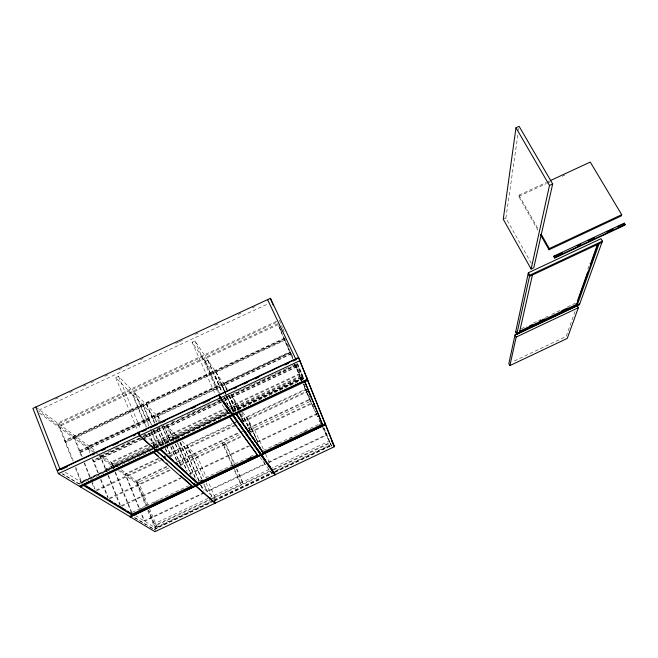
<?xml version="1.0" encoding="UTF-8"?>
<svg xmlns="http://www.w3.org/2000/svg" width="658" height="658" viewBox="0 0 658 658"><rect width="100%" height="100%" fill="white"/><g stroke="black" fill="none" stroke-linecap="round" stroke-linejoin="round"><path stroke-width="0.49" stroke-dasharray="3.29 2.47" d="M531.302 263.34L505.887 218.02L517.953 134.38M518.529 130.35L518.825 128.335M537.931 230.177L518.734 196.429L518.94 195.163L545.795 182.702M587.849 269.229L589.872 263.455M575.084 311.382L566.143 336.452L512.533 361.834M203.914 492.579L144.11 520.848L141.051 513.347M267.971 462.303L326.779 434.51M204.391 493.006L144.711 521.218L141.273 512.796M265.166 464.277L207.262 491.649L204.021 484.099M269.229 462.352L327.001 435.045L323.514 427.667M208.01 498.377L154.35 523.76L156.036 524.813L208.726 499.883M208.931 497.941L269.064 469.491M269.994 469.055L329.197 441.041L329.831 442.571L271.589 470.133M209.655 499.447L270.668 470.569M211.695 499.183L155.23 525.906L156.908 526.951L210.56 501.56M212.624 498.748L272.79 470.273M273.712 469.837L330.176 443.114L330.81 444.635L274.386 471.35M214.261 499.809L273.457 471.786M213.2 500.722L155.666 527.955L148.289 509.999M214.13 500.277L273.522 472.164M274.452 471.728L331.064 444.923M213.644 501.108L156.217 528.3L148.848 510.378M214.566 500.672L273.843 472.609M274.773 472.173L331.27 445.425L322.864 427.568M154.079 529.525L211.358 502.416M214.368 500.985L272.173 473.62M275.167 472.197L332.561 445.03M166.819 466.333L136.247 480.71L146.347 505.278M177.01 461.538L238.155 432.791M248.346 427.996L309.49 399.25L317.691 416.604M166.581 467.147L136.831 481.138L146.528 504.719M177.734 461.9L239.084 433.046M240.014 432.61L242.802 431.303M248.379 428.679L309.737 399.825M168.629 467.986L137.111 482.808L119.863 470.248M178.828 463.191L240.006 434.412M249.275 430.052L310.453 401.281L303.346 384.387M118.366 470.322L136.625 483.548L138.756 482.544L148.017 505.048M232.29 465.601L222.486 443.344L224.617 442.34L225.859 443.862L234.807 464.137M109.08 498.287L169.904 469.672M180.506 464.68L242.037 435.728M250.065 431.952L311.621 402.992M179.782 442.258L195.336 457.919L197.474 456.915L206.258 477.272M240.993 414.022L252.557 430.998L254.679 429.995L263.981 450.574M222.486 443.344L223.745 444.857L225.859 443.862M109.837 498.748L171.434 469.763M180.185 465.65L241.527 436.789M250.542 432.545L312.805 403.247M121.22 505.755L180.424 477.856M189.085 473.776L248.173 445.935M257.056 441.748L317.024 413.487M121.919 506.183L180.983 478.35M189.627 474.278L249.505 446.058M257.442 442.316L316.366 414.548M132.266 512.319L145.196 506.216M146.117 505.78L159.039 499.685M159.96 499.249L188.583 485.744M198.099 481.253L200.887 479.937M205.535 477.741L218.555 471.605M219.484 471.161L246.437 458.445M250.155 456.693L254.802 454.497M263.397 450.442L272.626 446.083M273.547 445.647L319.689 423.884M521.317 328.737L526.852 326.121M533.309 323.078L540.687 319.591M545.301 317.419L548.073 316.111M551.758 314.368L560.065 310.453M567.443 306.965L575.75 303.05M139.94 509.177L142.728 507.861M153.882 502.597L156.67 501.281M231.961 465.749L234.75 464.433M275.653 445.137L278.441 443.821M289.594 438.557L292.382 437.241M303.535 431.977L306.324 430.661M319.336 424.517L322.124 423.201M140.113 438.203L93 460.246L93.543 461.603L143.444 438.244M144.365 437.817L160.075 430.464L160.42 430.801L143.814 438.582M220.734 400.475L162.707 427.626L163.283 428.967L223.169 400.936M224.09 400.5L227.775 398.781L228.038 399.159L225.275 400.451M142.885 439.009L93.971 461.908L93.543 461.603M221.598 402.17L163.62 429.304L163.283 428.967M147.17 445.096L110.873 462.097L113.554 468.71M150.888 443.352L225.349 408.462M229.074 406.718L298.88 374.015L301.948 380.513M147.779 445.63L111.556 462.599L113.85 468.257M151.488 443.887L225.793 409.079M229.502 407.335L299.16 374.698M151.636 445.688L111.786 464.367L98.527 454.711M152.566 445.252L226.697 410.51M230.407 408.774L299.908 376.203L294.784 364.014M149.646 447.44L112.469 464.861L115.759 467.254M153.363 445.696L229.568 409.975M230.497 409.547L300.196 376.878L301.767 380.628M106.481 470.626L105.551 469.039L150.098 448.156M153.816 446.412L169.591 439.018L169.912 439.33L154.153 446.724M173.548 439.182L172.676 437.57L228.285 411.505M231.994 409.761L235.021 408.815L232.241 410.115M150.443 448.46L105.954 469.319L105.551 469.039M227.61 412.286L172.996 437.891L172.676 437.57M163.431 425.784L174.995 437.43L177.315 436.344L178.121 438.22M228.425 395.581L237.102 408.314L239.405 407.236L240.244 409.087M154.095 447.572L80.852 481.911L74.856 466.728M154.572 447.35L230.719 411.653M231.97 411.061L303.363 377.593M106.078 470.347L154.359 447.711M155.288 447.275L170.142 440.309L170.463 440.63M173.227 438.861L228.861 412.78M232.57 411.044L235.589 410.09M151.965 449.027L78.302 483.572L62.526 474.007M228.951 412.936L155.025 447.596L153.536 446.247M232.957 411.053L304.383 377.569M154.704 448.016L78.499 483.688L79.486 484.288L151.94 450.311M155.181 447.736L229.107 413.134M232.817 411.39L305.378 377.314M231.221 412.36L81.74 482.454L75.752 467.303M233.113 411.48L303.692 378.383L296.7 363.635M155.954 448.427L229.634 413.882M232.537 412.525L305.164 378.465M158.191 458.363L124.962 473.957L139.521 509.596M167.42 454.028L184.034 446.223L199.127 480.727M201.619 479.172L186.872 444.89L232.167 423.629M233.088 423.193L235.86 421.885M241.412 419.286L244.184 417.986L244.57 418.554L242.72 419.417M257.78 442.176L246.388 416.942L305.394 389.24L314.368 408.305M158.751 458.848L125.596 474.418L139.743 509.045M168.884 454.094L184.536 446.741M186.872 444.89L187.374 445.408L232.578 424.18M233.5 423.752L236.263 422.452M246.388 416.942L246.775 417.517L305.649 389.865M95.969 490.218L159.524 460.37M169.345 455.755L234.388 425.208M243.509 420.923L307.681 390.778M96.784 490.72L161.103 460.51M169.986 456.339L234.865 425.858M243.041 422.017L307.985 391.51M285.482 339.931L65.89 442.316L65.381 441.962L64.805 440.498L284.618 338.048M284.815 338.541L65.315 440.852L64.805 440.498M151.48 424.673L143.181 405.024L74.362 437.109L82.283 457.014M154.54 423.398L145.813 402.778L146.495 403.477L213.2 372.387L212.674 371.622L221.771 391.962M224.362 390.753L215.256 370.421L215.766 371.186L284.363 339.215M65.381 441.962L285.276 339.446M156.588 421.762L153.569 415.502L87.234 446.478L89.899 453.132M161.144 424.32L156.76 414.005L221.072 383.976L224.041 390.227M226.87 390.219L223.556 382.816L289.709 351.923L292.728 358.314M79.453 450.763L148.634 418.455L149.012 418.825L79.922 451.092L79.453 450.763L80.482 452.498L149.596 420.207L148.634 418.455M151.965 416.901L218.999 385.588L219.287 385.999L152.335 417.271L151.965 416.901L152.919 418.653L219.895 387.365L219.616 386.953L152.549 418.282M154.211 416.144L88.024 447.053L90.302 452.745M156.76 414.005L157.394 414.655L221.557 384.691M223.556 382.816L224.033 383.532L290.03 352.704M80.013 452.169L149.218 419.845M111.07 450.549L99.958 455.747L106.481 471.926M114.772 448.814L117.552 447.514M122.174 445.351L133.286 440.153M143.469 435.39L146.249 434.091M151.801 431.492L163.842 425.858L170.825 441.469M171.541 422.255L176.163 420.092M179.856 418.365L182.636 417.065M187.259 414.902L198.354 409.712M199.275 409.284L205.748 406.249M206.67 405.821L212.221 403.222M216.844 401.059L219.616 399.768M223.317 398.032L228.861 395.442L235.967 410.921M233.096 393.459L261.736 380.061M262.657 379.625L269.122 376.598M270.051 376.17L277.437 372.708M278.367 372.28L284.832 369.253M285.753 368.817L291.297 366.226M292.218 365.799L294.99 364.499L302.359 380.069M139.488 438.129L100.69 456.282L106.818 471.482M143.189 436.402L164.434 426.458M173.728 440.391L166.918 424.418L167.502 425.019L220.085 400.418M221.006 399.982L229.313 396.1M238.344 410.09L231.254 394.323L231.698 394.981L295.294 365.223M141.034 437.767L159.507 429.123L159.853 429.468L144.176 436.805M221.656 400.039L227.183 397.457L227.446 397.835L223.769 399.554M140.483 438.532L93.428 460.551L93 460.246M220.085 401.281L163.052 427.971L162.707 427.626M546.724 182.274L549.504 180.983M518.734 196.429L546.453 183.566M547.374 183.13L550.146 181.847M562.154 176.27L564.926 174.987M276.673 321.227L57.633 423.069L72.61 461.028M276.13 322.576L58.554 423.744L73.515 461.62M277.849 323.72L58.661 425.668L38.723 411.151M503.255 219.246L505.887 218.02M278.235 324.633L59.582 426.343L94.382 451.692M135.063 393.213L118.555 376.368L115.693 377.692L132.348 394.471L135.063 393.213L148.971 426.244M207.41 359.548L194.924 340.934L192.095 342.25L204.728 360.798L207.41 359.548L221.861 391.765M146.561 427.248L133.097 395.219L135.795 393.961L161.564 420.265M219.385 393.204L205.288 361.62L207.969 360.378L227.405 389.339M55.469 399.167L58.266 397.876M69.452 392.686L72.248 391.395M83.434 386.205L86.231 384.914M90.894 382.75L93.691 381.451M104.877 376.269L107.673 374.97M118.859 369.788L121.656 368.488M126.32 366.325L129.116 365.034M140.302 359.844L143.099 358.552M175.727 343.427L178.524 342.127M179.453 341.699L184.117 339.536M195.303 334.354L198.099 333.055M214.878 325.274L219.542 323.119M238.18 314.475L240.976 313.175M252.162 307.993L254.959 306.694M38.822 410.115L268.324 303.692M134.487 517.649L146.413 524.878M149.818 526.943L153.224 529.007M62.288 473.62L79.782 484.239M134.89 517.698L155.88 530.438M65.183 472.263L82.538 482.947M135.474 515.535L157.172 528.884M39.538 413.199L93.477 452.285M99.284 456.496L115.051 467.92M95.213 452.293L97.697 454.102M35.787 407.055L95.336 450.714M100.863 454.76L117.338 466.843M121.434 469.845L138.756 482.544M143.814 437.504L146.808 440.194M164.245 455.887L165.75 457.244M164.352 456.142L165.865 457.507M144.744 434.576L157.32 446.058L151.356 431.903M200.427 485.407L215.84 499.471L208.249 481.895M143.181 405.024L142.498 404.333L151.2 424.953M133.097 395.219L159.096 421.416M175.538 437.981L176.953 439.404M165.857 424.649L177.315 436.344M182.06 441.189L197.474 456.915M218.752 400.154L227.989 412.928L226.327 409.202M260.264 457.507L271.548 473.102L270.282 470.289M237.982 408.972L237.744 408.618L301.66 378.646L301.825 379.033M205.288 361.62L224.954 390.482M238.673 410.625L237.522 408.922L238.352 410.773M230.835 394.455L239.405 407.236M242.679 412.105L254.679 429.995M518.94 195.163L538.696 229.881M280.111 328.597L281.484 331.393M287.538 344.274L288.846 347.037M284.009 338.368L293.674 358.791M296.199 364.219L303.338 379.205M295.755 364.705L302.762 379.608M304.086 383.737L306.965 389.914M303.544 383.959L308.528 394.43M308.964 395.359L310.28 398.148M319.64 420.799L320.931 423.538M320.15 422.091L310.543 401.742L302.984 383.779M322.774 427.642L331.509 446.149M265.668 454.316L270.315 464.597M246.775 417.517L258.561 443.632M252.557 430.998L257.196 441.288M241.897 412.467L250.665 432.232M244.184 417.986L250.501 432.01M263.554 460.987L264.812 463.8L206.793 491.222L203.61 483.803M231.698 394.981L238.361 409.794M240.022 413.504L244.603 423.686M240.014 413.8L244.603 424.007M238.764 411.702L242.925 420.939M237.102 408.314L237.933 410.164M239.602 413.874L242.934 421.285M224.033 383.532L226.928 389.997M229.42 395.532L236.461 411.217M229.362 395.762L236.419 411.489M228.861 395.442L235.942 411.217M215.766 371.186L224.452 390.556M224.863 391.477L233.96 411.768M226.854 396.297L233.894 412.015M224.452 391.148L225.694 393.92M226.105 394.841L233.968 412.393M221.072 383.976L223.975 390.457M224.386 391.378L233.508 411.735M207.969 360.378L222.091 391.938M224.584 397.506L228.318 405.863M224.337 397.3L228.055 405.608M224.255 397.514L227.561 404.909M227.265 410.847L228.507 413.635M204.728 360.798L219.27 393.377M194.924 340.934L218.078 392.842M192.095 342.25L215.61 395.113M236.847 468.743L243.361 483.49L242.21 482.199L236.477 469.22M224.617 442.34L234.429 464.589M223.745 444.857L232.685 465.14M234.314 468.833L241.223 484.502L240.055 483.211L233.927 469.302M195.336 457.919L204.103 478.284M206.102 482.914L213.274 499.57M187.374 445.408L201.587 478.432M201.151 485.448L203.585 491.115M184.034 446.223L199.144 481.459M200.739 485.16L202.722 489.799M177.857 436.896L178.663 438.771M180.259 442.505L196.29 479.921M180.127 442.9L194.974 477.576M177.94 443.599L191.141 474.476M174.995 437.43L176.196 440.243M176.599 441.181L191.026 474.928M167.502 425.019L173.901 440.021M175.505 443.772L187.111 470.964M175.332 444.15L186.962 471.391M172.824 446.157L181.205 465.856M169.591 439.018L170.142 440.309M163.842 425.858L170.644 441.839M172.24 445.598L180.646 465.338M157.394 414.655L160.174 421.202M162.559 426.812L169.32 442.711M170.907 446.445L177.273 461.406M161.539 425.257L168.711 442.118M170.702 446.807L177.076 461.793M158.973 427.371L166.112 444.216M166.507 445.145L171.269 456.372M159.507 429.123L160.075 430.464M153.569 415.502L156.349 422.066M158.734 427.692L165.89 444.569M166.293 445.507L171.055 456.751M146.495 403.477L154.811 423.11M157.18 428.72L163.908 444.619M165.495 448.361L167.477 453.033M156.917 429.016L163.661 444.948M165.248 448.69L167.231 453.378M153.849 430.283L160.56 446.19M153.577 430.579L160.305 446.519M135.795 393.961L148.889 425.035M150.476 428.802L158.01 446.692M278.63 325.57L292.423 358.388M279.115 327.042L292.53 358.923M294.628 363.923L302.581 382.833M148.938 432.898L154.877 447.037M132.348 394.471L145.846 426.573M148.618 433.186L154.178 446.404M118.555 376.368L140.598 429.057M115.693 377.692L138.09 431.352M297.605 363.603L303.848 378.778M324.139 428.103L331.558 446.124M279.387 320.133L282.521 327.725M282.907 328.671L284.865 333.417M297.383 363.767L303.634 378.942M149.555 508.799L157.657 528.481M136.625 483.548L145.87 506.06M147.795 510.748L155.494 529.501M115.38 472.033L132.225 513.528M115.084 472.493L131.567 513.125M108.356 475.282L120.233 504.719M108.019 475.734L119.912 505.237M92.959 459.374L99.416 475.487M100.937 479.279L108.151 497.284M92.178 458.832L98.651 474.977M100.551 479.723L107.78 497.769M84.545 462.706L91.339 479.772M91.717 480.718L95.114 489.256M73.507 436.484L81.822 457.392M84.092 463.092L90.516 479.246M92.03 483.046L94.291 488.746M296.61 366.564L230.267 397.613L230.522 397.991L296.783 366.975L296.61 366.564M301.068 377.388L237.168 407.335L237.406 407.697L301.232 377.774L301.068 377.388M290.523 352.186L221.59 384.379L221.869 384.79L290.713 352.639L290.523 352.186M291.165 353.535L222.198 385.752L222.478 386.156L291.354 353.979L291.165 353.535M295.993 365.256L229.675 396.289L229.93 396.675L296.166 365.675L295.993 365.256"/><path stroke-width="0.99" d="M515.979 127.759L503.255 219.246L531.129 269.032L533.794 267.781L552.671 183.993L519.113 126.32L515.979 127.759L549.488 185.474L531.129 269.032M515.008 334.93L508.84 363.586L509.909 365.585L567.245 338.426L578.349 307.722L577.14 305.6L515.008 334.93L516.176 337.077L509.909 365.585M528.39 272.749L515.592 332.208L516.769 334.371L579.402 304.802L602.415 241.141L600.993 238.714L528.39 272.749L529.764 275.217L516.769 334.371M519.483 332.323L532.429 274.995M550.425 180.555L590.251 162.065L621.711 214.689L621.242 215.923L549.043 249.719L549.331 248.568L541.23 234.33M553.896 256.669L554.061 256.061L624.286 223.152L625.1 224.518L624.845 225.168L554.686 258.051L553.896 256.669L562.203 252.779M554.686 258.051L554.061 256.061M577.502 300.879L587.684 272.042M590.399 264.36L597.53 244.176M598.18 243.748L576.753 304.235L519.943 331.048M599.076 243.74L577.222 305.065L576.416 303.642M624.286 223.152L624.031 223.802L617.566 226.829M130.325 516.884L195.739 485.999L195.023 484.411M260.93 455.221L196.002 485.875L195.286 484.288M261.193 455.097L325.652 424.673L324.295 421.704M516.176 337.077L578.349 307.722M215.043 503.23L154.959 531.68L79.56 486.385L155.995 450.533L215.043 503.23L214.434 501.807M274.962 474.854L232.085 414.844L156.3 450.393L215.281 503.115L274.962 474.854L274.008 472.748M231.493 412.796L275.2 474.739L334.47 446.675L306.233 376.697M201.068 480.932L202.911 480.06M247.12 459.202L250.805 457.458M529.756 325.809L532.503 324.509M539.831 321.055L544.413 318.891M561.825 310.675L567.319 308.084M129.519 516.398L195.105 485.44L194.118 483.128M260.478 454.588L195.368 485.316L194.71 483.778M260.741 454.464L325.365 423.958M579.731 303.881L516.958 333.516L515.782 331.344M130.251 516.834L195.681 485.949M195.944 485.826L260.889 455.163L259.869 452.893L232.669 414.688M261.152 455.04L325.628 424.607M549.331 248.568L621.711 214.689M576.967 245.853L580.66 244.126M588.038 240.664L594.503 237.637M606.495 232.019L612.96 228.992M554.842 257.442L625.1 224.518M232.389 414.704L307.533 379.46M529.764 275.217L602.415 241.141M80.547 486.978L156.768 451.224L156.028 449.455M601.971 242.374L529.517 276.368L528.144 273.909M298.518 357.524L57.032 470.429L32.9 408.388L270.397 298.321L298.518 357.524L334.067 446.066L331.879 441.444M138.262 432.948L57.271 470.815L58.373 473.661L79.363 486.262L155.839 450.393L139.43 435.744L138.262 432.948L139.759 434.288M218.843 395.269L138.583 432.791L139.751 435.596L156.143 450.253L231.97 414.688L220.068 398.024L218.843 395.269L230.802 412.064L232.085 414.844M219.163 395.121L298.699 357.927L307.459 379.279L232.274 414.54L220.389 397.876L219.163 395.121L221.433 398.32M60.964 469.672L67.47 466.629M92.556 454.9L94.415 454.028M101.842 450.557L105.56 448.814M112.995 445.343L118.563 442.735M133.434 435.785L135.293 434.913M142.72 431.434L146.438 429.699M151.085 427.527L157.591 424.484M162.238 422.313L165.018 421.013M191.963 408.412L195.681 406.677M203.116 403.198L209.614 400.154M234.7 388.426L236.559 387.554M243.995 384.083L247.712 382.347M255.139 378.868L258.857 377.133M284.873 364.968L288.591 363.224M293.238 361.053L296.018 359.753L295.656 358.865L267.584 299.62M58.373 473.661L139.43 435.744M139.751 435.596L220.068 398.024M220.389 397.876L299.99 360.642M549.488 185.474L552.671 183.993M83.615 485.538L132.159 515.156L131.526 513.594M86.437 486.023L107.27 498.813M109.014 499.874L112.485 502.005M114.221 503.074L116.82 504.67M118.563 505.731L125.505 509.999M127.241 511.06L131.584 513.725M84.068 485.02L131.789 514.243L192.103 485.777L180.687 475.734M153.725 452.646L192.49 486.673M155.576 453.625L158.619 456.307M160.897 458.313L163.184 460.329M166.227 463.002L167.749 464.342M160.116 449.653L197.992 484.082L197.334 482.536M160.955 449.414L173.095 460.501M175.373 462.582L187.522 473.661M189.8 475.742L197.384 482.668M160.437 449.315L197.606 483.178L257.475 454.925L238.204 428.44M176.138 462.681L177.627 464.046M193.279 478.366L194.768 479.723M230.983 418.513L237.003 426.787M229.626 417.04L257.878 455.813M230.917 412.229L231.476 413.018M261.086 454.596L273.424 471.926M223.712 401.52L224.847 403.124M227.693 407.121L229.395 409.523M239.504 423.744L240.696 425.422M245.45 432.109L247.227 434.617M251.981 441.312L253.766 443.821M257.928 449.669L260.124 452.77M262.517 456.126L265.445 460.255M267.79 463.561L270.142 466.859M219.32 395.623L222.733 400.426M223.876 402.03L227.865 407.639M229.009 409.243L230.719 411.653M233.557 415.65L237.061 420.577M238.229 422.214L242.317 427.963M243.485 429.608L246.989 434.535M248.156 436.172L252.244 441.921M253.363 443.484L253.766 444.051M254.58 445.203L256.916 448.493M258.084 450.13L259.836 452.597M260.798 453.946L266.663 462.187M267.839 463.841L273.111 471.26M236.419 414.153L251.027 435.086M252.195 436.764L255.699 441.789M256.867 443.467L262.123 451.001M236.09 413.89L262.937 452.35L322.371 424.295L304.802 381.681M235.967 414.071L263.34 453.23L262.649 451.717M236.551 413.981L238.895 417.345M240.063 419.023L243.575 424.065M244.743 425.742L249.431 432.47M252.359 436.665L254.111 439.19M257.039 443.393L259.968 447.596M540.457 234.618L549.043 249.719M306.661 377.758L307.878 380.332L232.948 415.486L232.167 413.742M333.491 444.594L334.47 446.675M274.246 472.641L275.2 474.739M259.713 452.178L260.395 453.699M259.449 452.301L260.132 453.823M231.871 413.89L232.644 415.626L157.073 451.075L156.333 449.315M214.673 501.692L215.281 503.115M304.884 381.739L322.782 425.175M270.397 298.321L273.136 304.958M309.046 392.201L309.811 394.06M313.652 403.37L314.425 405.229M318.258 414.54L319.031 416.407M35.787 407.055L59.968 469.055"/></g></svg>
